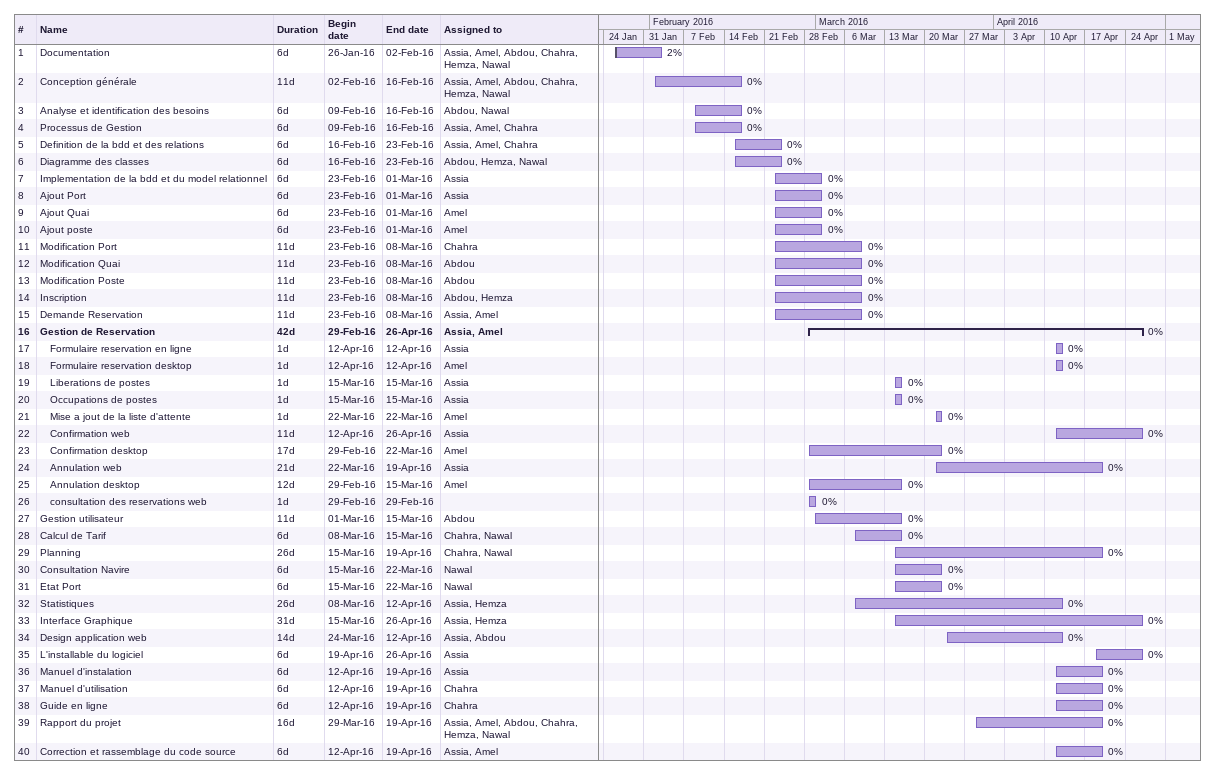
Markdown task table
| ID | Level | Task | Duration | Start | Finish | Resources | % complete |
|---|---|---|---|---|---|---|---|
| 1 | 1 | Documentation | 6d | 2016-01-26 | 2016-02-02 | Assia, Amel, Abdou, Chahra, Hemza, Nawal | 2 |
| 2 | 1 | Conception générale | 11d | 2016-02-02 | 2016-02-16 | Assia, Amel, Abdou, Chahra, Hemza, Nawal | 0 |
| 3 | 1 | Analyse et identification des besoins | 6d | 2016-02-09 | 2016-02-16 | Abdou, Nawal | 0 |
| 4 | 1 | Processus de Gestion | 6d | 2016-02-09 | 2016-02-16 | Assia, Amel, Chahra | 0 |
| 5 | 1 | Definition de la bdd et des relations | 6d | 2016-02-16 | 2016-02-23 | Assia, Amel, Chahra | 0 |
| 6 | 1 | Diagramme des classes | 6d | 2016-02-16 | 2016-02-23 | Abdou, Hemza, Nawal | 0 |
| 7 | 1 | Implementation de la bdd et du model relationnel | 6d | 2016-02-23 | 2016-03-01 | Assia | 0 |
| 8 | 1 | Ajout Port | 6d | 2016-02-23 | 2016-03-01 | Assia | 0 |
| 9 | 1 | Ajout Quai | 6d | 2016-02-23 | 2016-03-01 | Amel | 0 |
| 10 | 1 | Ajout poste | 6d | 2016-02-23 | 2016-03-01 | Amel | 0 |
| 11 | 1 | Modification Port | 11d | 2016-02-23 | 2016-03-08 | Chahra | 0 |
| 12 | 1 | Modification Quai | 11d | 2016-02-23 | 2016-03-08 | Abdou | 0 |
| 13 | 1 | Modification Poste | 11d | 2016-02-23 | 2016-03-08 | Abdou | 0 |
| 14 | 1 | Inscription | 11d | 2016-02-23 | 2016-03-08 | Abdou, Hemza | 0 |
| 15 | 1 | Demande Reservation | 11d | 2016-02-23 | 2016-03-08 | Assia, Amel | 0 |
| 16 | 1 | **Gestion de Reservation** | 42d | 2016-02-29 | 2016-04-26 | Assia, Amel | 0 |
| 17 | 2 | Formulaire reservation en ligne | 1d | 2016-04-12 | 2016-04-12 | Assia | 0 |
| 18 | 2 | Formulaire reservation desktop | 1d | 2016-04-12 | 2016-04-12 | Amel | 0 |
| 19 | 2 | Liberations de postes | 1d | 2016-03-15 | 2016-03-15 | Assia | 0 |
| 20 | 2 | Occupations de postes | 1d | 2016-03-15 | 2016-03-15 | Assia | 0 |
| 21 | 2 | Mise a jout de la liste d'attente | 1d | 2016-03-22 | 2016-03-22 | Amel | 0 |
| 22 | 2 | Confirmation web | 11d | 2016-04-12 | 2016-04-26 | Assia | 0 |
| 23 | 2 | Confirmation desktop | 17d | 2016-02-29 | 2016-03-22 | Amel | 0 |
| 24 | 2 | Annulation web | 21d | 2016-03-22 | 2016-04-19 | Assia | 0 |
| 25 | 2 | Annulation desktop | 12d | 2016-02-29 | 2016-03-15 | Amel | 0 |
| 26 | 2 | consultation des reservations web | 1d | 2016-02-29 | 2016-02-29 |  | 0 |
| 27 | 1 | Gestion utilisateur | 11d | 2016-03-01 | 2016-03-15 | Abdou | 0 |
| 28 | 1 | Calcul de Tarif | 6d | 2016-03-08 | 2016-03-15 | Chahra, Nawal | 0 |
| 29 | 1 | Planning | 26d | 2016-03-15 | 2016-04-19 | Chahra, Nawal | 0 |
| 30 | 1 | Consultation Navire | 6d | 2016-03-15 | 2016-03-22 | Nawal | 0 |
| 31 | 1 | Etat Port | 6d | 2016-03-15 | 2016-03-22 | Nawal | 0 |
| 32 | 1 | Statistiques | 26d | 2016-03-08 | 2016-04-12 | Assia, Hemza | 0 |
| 33 | 1 | Interface Graphique | 31d | 2016-03-15 | 2016-04-26 | Assia, Hemza | 0 |
| 34 | 1 | Design application web | 14d | 2016-03-24 | 2016-04-12 | Assia, Abdou | 0 |
| 35 | 1 | L'installable du logiciel | 6d | 2016-04-19 | 2016-04-26 | Assia | 0 |
| 36 | 1 | Manuel d'instalation | 6d | 2016-04-12 | 2016-04-19 | Assia | 0 |
| 37 | 1 | Manuel d'utilisation | 6d | 2016-04-12 | 2016-04-19 | Chahra | 0 |
| 38 | 1 | Guide en ligne | 6d | 2016-04-12 | 2016-04-19 | Chahra | 0 |
| 39 | 1 | Rapport du projet | 16d | 2016-03-29 | 2016-04-19 | Assia, Amel, Abdou, Chahra, Hemza, Nawal | 0 |
| 40 | 1 | Correction et rassemblage du code source | 6d | 2016-04-12 | 2016-04-19 | Assia, Amel | 0 |
